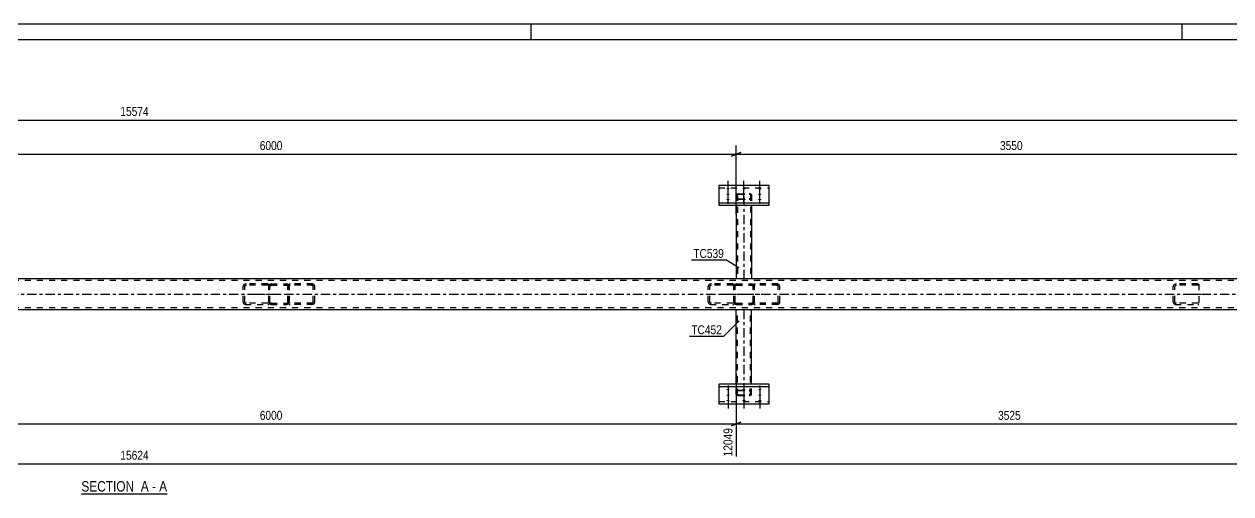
# Model space of a CAD drawing. Header units: millimetres. Extents: x 0 to 1189, y 0 to 841.
# Drawn here: x 395.5 to 784.7, y 689.7 to 841 of the extents above; entities that cross this region are included whole.
import ezdxf

# ---------------------------------------------------------------- set-up
doc = ezdxf.new("R2010")
doc.units = ezdxf.units.MM
doc.linetypes.add('DXK_LINE_DOT2', pattern=[3.9198, 1.9599, -1.9599])
doc.linetypes.add('DXK_LINE_DOT3', pattern=[5.9187, 2.979, -0.9799, 0.9799, -0.9799])
doc.styles.add('Arial Narrow', font='ARIALN.TTF', dxfattribs={"height": 0.2})

# ---------------------------------------------------------------- blocks, each defined once
blk = doc.blocks.new('Unknown-814738513-1135')
at = {"color": 5, "linetype": 'Continuous'}
for p, q in [((1189, 841), (0, 841)), ((559, 836), (559, 841)), ((769, 836), (769, 841)), ((1184, 836), (5, 836))]:
    blk.add_line(p, q, dxfattribs=at)
blk = doc.blocks.new('Unknown-814738513-12 - 5905')
at = {"color": 6, "linetype": 'Continuous'}
blk.add_line((413.92, 689.7), (441.57, 689.7), dxfattribs=at)
at = {"color": 0, "linetype": 'Continuous'}
blk.add_wipeout([(432.03, 690.45), (432.03, 693.95), (413.92, 693.95), (413.92, 690.45)], dxfattribs=at)
at = {"color": 7, "linetype": 'Continuous', "style": 'Arial Narrow'}
blk.add_text('SECTION ', height=3.34, dxfattribs=at).set_placement((413.92, 690.45))
at = {"color": 0, "linetype": 'Continuous'}
blk.add_wipeout([(435.64, 690.45), (435.64, 693.95), (433.08, 693.95), (433.08, 690.45)], dxfattribs=at)
blk.add_wipeout([(437.96, 690.45), (437.96, 693.95), (436.69, 693.95), (436.69, 690.45)], dxfattribs=at)
at = {"color": 7, "linetype": 'Continuous', "style": 'Arial Narrow'}
blk.add_text('A', height=3.34, dxfattribs=at).set_placement((433.08, 690.45))
at = {"color": 0, "linetype": 'Continuous'}
blk.add_wipeout([(441.57, 690.45), (441.57, 693.95), (439.01, 693.95), (439.01, 690.45)], dxfattribs=at)
at = {"color": 7, "linetype": 'Continuous', "style": 'Arial Narrow'}
for s, p in [('A', (439.01, 690.45)), ('-', (436.69, 690.45))]:
    blk.add_text(s, height=3.34, dxfattribs=at).set_placement(p)
blk = doc.blocks.new('Part-814738513-6065 - 5905')
at = {"color": 2, "linetype": 'Continuous'}
for p, q in [((635.73, 725.04), (619.48, 725.04)), ((619.48, 725.04), (619.48, 718.73)), ((619.48, 724.29), (635.73, 724.29)), ((635.73, 718.73), (635.73, 725.04)), ((619.48, 718.73), (635.73, 718.73))]:
    blk.add_line(p, q, dxfattribs=at)
at = {"color": 7, "linetype": 'DXK_LINE_DOT2'}
blk.add_line((619.48, 719.48), (635.73, 719.48), dxfattribs=at)
blk = doc.blocks.new('Part-814738513-5937 - 5905')
at = {"color": 7, "linetype": 'DXK_LINE_DOT2'}
for p, q in [((624.4, 756.8), (624.34, 756.5)), ((624.34, 751.5), (624.34, 756.5)), ((624.74, 756.5), (624.77, 756.65)), ((624.74, 751.5), (624.74, 756.5)), ((625.14, 757.3), (624.84, 757.24)), ((624.99, 756.87), (625.14, 756.9)), ((625.14, 757.3), (630.14, 757.3)), ((625.14, 756.9), (630.14, 756.9)), ((630.45, 757.24), (630.14, 757.3)), ((630.14, 756.9), (630.3, 756.87)), ((630.51, 756.65), (630.54, 756.5)), ((630.54, 751.5), (630.54, 756.5)), ((630.94, 756.5), (630.88, 756.8)), ((630.94, 751.5), (630.94, 756.5)), ((624.34, 751.5), (624.4, 751.19)), ((624.77, 751.34), (624.74, 751.5)), ((630.54, 751.5), (630.51, 751.34)), ((630.88, 751.19), (630.94, 751.5)), ((624.84, 750.76), (625.14, 750.7)), ((625.14, 751.1), (624.99, 751.13)), ((625.14, 751.1), (630.14, 751.1)), ((625.14, 750.7), (630.14, 750.7)), ((630.3, 751.13), (630.14, 751.1)), ((630.14, 750.7), (630.45, 750.76))]:
    blk.add_line(p, q, dxfattribs=at)
at = {"color": 7, "linetype": 'DXK_LINE_DOT3'}
blk.add_line((627.64, 754), (627.64, 754), dxfattribs=at)
at = {"color": 7, "linetype": 'DXK_LINE_DOT2'}
for centre, radius, start, end in [((625.14, 756.5), 0.8, 112.5, 157.5), ((625.14, 756.5), 0.4, 112.5, 157.5), ((630.14, 756.5), 0.4, 22.5, 67.5), ((630.14, 756.5), 0.8, 22.5, 67.5), ((625.14, 751.5), 0.8, 202.5, 247.5), ((625.14, 751.5), 0.4, 202.5, 247.5), ((630.14, 751.5), 0.4, 292.5, 337.5), ((630.14, 751.5), 0.8, 292.5, 337.5)]:
    blk.add_arc(centre, radius, start, end, dxfattribs=at)
blk = doc.blocks.new('Bolt-814738513-5995 - 5905')
at = {"linetype": 'Continuous'}
for points in [[(622.48, 723.45), (622.59, 723.45), (622.7, 723.44), (622.8, 723.42), (622.89, 723.39), (622.95, 723.36), (623, 723.32), (623.02, 723.28), (623.02, 723.24), (623, 723.21), (622.95, 723.17), (622.89, 723.14), (622.8, 723.11), (622.7, 723.09), (622.59, 723.08), (622.48, 723.08), (622.36, 723.08), (622.25, 723.09), (622.15, 723.11), (622.07, 723.14), (622, 723.17), (621.95, 723.21), (621.93, 723.24), (621.93, 723.28), (621.95, 723.32), (622, 723.36), (622.07, 723.39), (622.15, 723.42), (622.25, 723.44), (622.36, 723.45)], [(622.48, 721.69), (622.59, 721.69), (622.7, 721.67), (622.8, 721.66), (622.89, 721.63), (622.95, 721.6), (623, 721.56), (623.02, 721.52), (623.02, 721.48), (623, 721.44), (622.95, 721.41), (622.89, 721.38), (622.8, 721.35), (622.7, 721.33), (622.59, 721.32), (622.48, 721.31), (622.36, 721.32), (622.25, 721.33), (622.15, 721.35), (622.07, 721.38), (622, 721.41), (621.95, 721.44), (621.93, 721.48), (621.93, 721.52), (621.95, 721.56), (622, 721.6), (622.07, 721.63), (622.15, 721.66), (622.25, 721.67), (622.36, 721.69)], [(627.58, 723.45), (627.69, 723.45), (627.8, 723.44), (627.9, 723.42), (627.99, 723.39), (628.05, 723.36), (628.1, 723.32), (628.12, 723.28), (628.12, 723.24), (628.1, 723.21), (628.05, 723.17), (627.99, 723.14), (627.9, 723.11), (627.8, 723.09), (627.69, 723.08), (627.58, 723.08), (627.46, 723.08), (627.35, 723.09), (627.25, 723.11), (627.17, 723.14), (627.1, 723.17), (627.05, 723.21), (627.03, 723.24), (627.03, 723.28), (627.05, 723.32), (627.1, 723.36), (627.17, 723.39), (627.25, 723.42), (627.35, 723.44), (627.46, 723.45)], [(632.73, 723.45), (632.84, 723.45), (632.95, 723.44), (633.05, 723.42), (633.14, 723.39), (633.2, 723.36), (633.25, 723.32), (633.27, 723.28), (633.27, 723.24), (633.25, 723.21), (633.2, 723.17), (633.14, 723.14), (633.05, 723.11), (632.95, 723.09), (632.84, 723.08), (632.73, 723.08), (632.61, 723.08), (632.5, 723.09), (632.4, 723.11), (632.32, 723.14), (632.25, 723.17), (632.2, 723.21), (632.18, 723.24), (632.18, 723.28), (632.2, 723.32), (632.25, 723.36), (632.32, 723.39), (632.4, 723.42), (632.5, 723.44), (632.61, 723.45)], [(632.73, 721.69), (632.84, 721.69), (632.95, 721.67), (633.05, 721.66), (633.14, 721.63), (633.2, 721.6), (633.25, 721.56), (633.27, 721.52), (633.27, 721.48), (633.25, 721.44), (633.2, 721.41), (633.14, 721.38), (633.05, 721.35), (632.95, 721.33), (632.84, 721.32), (632.73, 721.31), (632.61, 721.32), (632.5, 721.33), (632.4, 721.35), (632.32, 721.38), (632.25, 721.41), (632.2, 721.44), (632.18, 721.48), (632.18, 721.52), (632.2, 721.56), (632.25, 721.6), (632.32, 721.63), (632.4, 721.66), (632.5, 721.67), (632.61, 721.69)], [(622.48, 719.95), (622.59, 719.94), (622.7, 719.93), (622.8, 719.91), (622.89, 719.88), (622.95, 719.85), (623, 719.82), (623.02, 719.78), (623.02, 719.74), (623, 719.7), (622.95, 719.66), (622.89, 719.63), (622.8, 719.61), (622.7, 719.59), (622.59, 719.57), (622.48, 719.57), (622.36, 719.57), (622.25, 719.59), (622.15, 719.61), (622.07, 719.63), (622, 719.66), (621.95, 719.7), (621.93, 719.74), (621.93, 719.78), (621.95, 719.82), (622, 719.85), (622.07, 719.88), (622.15, 719.91), (622.25, 719.93), (622.36, 719.94)], [(627.58, 719.95), (627.69, 719.94), (627.8, 719.93), (627.9, 719.91), (627.99, 719.88), (628.05, 719.85), (628.1, 719.82), (628.12, 719.78), (628.12, 719.74), (628.1, 719.7), (628.05, 719.66), (627.99, 719.63), (627.9, 719.61), (627.8, 719.59), (627.69, 719.57), (627.58, 719.57), (627.46, 719.57), (627.35, 719.59), (627.25, 719.61), (627.17, 719.63), (627.1, 719.66), (627.05, 719.7), (627.03, 719.74), (627.03, 719.78), (627.05, 719.82), (627.1, 719.85), (627.17, 719.88), (627.25, 719.91), (627.35, 719.93), (627.46, 719.94)], [(632.73, 719.95), (632.84, 719.94), (632.95, 719.93), (633.05, 719.91), (633.14, 719.88), (633.2, 719.85), (633.25, 719.82), (633.27, 719.78), (633.27, 719.74), (633.25, 719.7), (633.2, 719.66), (633.14, 719.63), (633.05, 719.61), (632.95, 719.59), (632.84, 719.57), (632.73, 719.57), (632.61, 719.57), (632.5, 719.59), (632.4, 719.61), (632.32, 719.63), (632.25, 719.66), (632.2, 719.7), (632.18, 719.74), (632.18, 719.78), (632.2, 719.82), (632.25, 719.85), (632.32, 719.88), (632.4, 719.91), (632.5, 719.93), (632.61, 719.94)]]:
    blk.add_hatch(color=1, dxfattribs=at).paths.add_polyline_path(points)
at = {"color": 1, "linetype": 'Continuous'}
for p, q in [((622.48, 724.63), (622.48, 720.73)), ((627.58, 724.63), (627.58, 720.73)), ((632.73, 724.63), (632.73, 720.73)), ((622.48, 722.87), (622.48, 718.97)), ((622.48, 721.12), (622.48, 717.22)), ((627.58, 721.12), (627.58, 717.22)), ((632.73, 722.87), (632.73, 718.97)), ((632.73, 721.12), (632.73, 717.22))]:
    blk.add_line(p, q, dxfattribs=at)
blk = doc.blocks.new('Part-814738513-6066 - 5905')
at = {"color": 2, "linetype": 'Continuous'}
for p, q in [((635.73, 789.02), (619.48, 789.02)), ((619.48, 789.02), (619.48, 782.71)), ((635.73, 782.71), (635.73, 789.02)), ((619.48, 783.46), (635.73, 783.46)), ((619.48, 782.71), (635.73, 782.71))]:
    blk.add_line(p, q, dxfattribs=at)
at = {"color": 7, "linetype": 'DXK_LINE_DOT2'}
blk.add_line((619.48, 788.27), (635.73, 788.27), dxfattribs=at)
blk = doc.blocks.new('Part-814738513-5939 - 5905')
at = {"color": 7, "linetype": 'DXK_LINE_DOT2'}
for p, q in [((474.4, 756.8), (474.34, 756.5)), ((474.34, 751.5), (474.34, 756.5)), ((474.74, 756.5), (474.77, 756.65)), ((474.74, 751.5), (474.74, 756.5)), ((475.14, 757.3), (474.84, 757.24)), ((474.99, 756.87), (475.14, 756.9)), ((475.14, 757.3), (480.14, 757.3)), ((475.14, 756.9), (480.14, 756.9)), ((480.45, 757.24), (480.14, 757.3)), ((480.14, 756.9), (480.3, 756.87)), ((480.51, 756.65), (480.54, 756.5)), ((480.54, 751.5), (480.54, 756.5)), ((480.94, 756.5), (480.88, 756.8)), ((480.94, 751.5), (480.94, 756.5)), ((474.34, 751.5), (474.4, 751.19)), ((474.77, 751.34), (474.74, 751.5)), ((480.54, 751.5), (480.51, 751.34)), ((480.88, 751.19), (480.94, 751.5)), ((474.84, 750.76), (475.14, 750.7)), ((475.14, 751.1), (474.99, 751.13)), ((475.14, 751.1), (480.14, 751.1)), ((475.14, 750.7), (480.14, 750.7)), ((480.3, 751.13), (480.14, 751.1)), ((480.14, 750.7), (480.45, 750.76))]:
    blk.add_line(p, q, dxfattribs=at)
at = {"color": 7, "linetype": 'DXK_LINE_DOT3'}
blk.add_line((477.64, 754), (477.64, 754), dxfattribs=at)
at = {"color": 7, "linetype": 'DXK_LINE_DOT2'}
for centre, radius, start, end in [((475.14, 756.5), 0.8, 112.5, 157.5), ((475.14, 756.5), 0.4, 112.5, 157.5), ((480.14, 756.5), 0.4, 22.5, 67.5), ((480.14, 756.5), 0.8, 22.5, 67.5), ((475.14, 751.5), 0.8, 202.5, 247.5), ((475.14, 751.5), 0.4, 202.5, 247.5), ((480.14, 751.5), 0.4, 292.5, 337.5), ((480.14, 751.5), 0.8, 292.5, 337.5)]:
    blk.add_arc(centre, radius, start, end, dxfattribs=at)
blk = doc.blocks.new('Part-814738513-5944 - 5905')
at = {"color": 2, "linetype": 'Continuous'}
for p, q in [((625.1, 725.04), (625.1, 749)), ((630.1, 749), (625.1, 749)), ((630.1, 725.04), (630.1, 749))]:
    blk.add_line(p, q, dxfattribs=at)
at = {"color": 7, "linetype": 'DXK_LINE_DOT2'}
for p, q in [((625.5, 721.68), (625.5, 749)), ((629.7, 721.68), (629.7, 749)), ((625.1, 721.68), (625.1, 725.04)), ((630.1, 721.68), (630.1, 725.04)), ((625.16, 722.95), (625.1, 722.84)), ((625.1, 721.68), (625.16, 721.58)), ((625.34, 723.04), (625.16, 722.95)), ((625.16, 721.58), (625.34, 721.49)), ((625.6, 723.1), (625.34, 723.04)), ((625.34, 721.49), (625.6, 721.43)), ((625.5, 722.84), (625.53, 722.9)), ((625.53, 721.63), (625.5, 721.68)), ((625.53, 722.9), (625.62, 722.94)), ((625.62, 721.59), (625.53, 721.63)), ((625.9, 723.12), (625.6, 723.1)), ((625.6, 721.43), (625.9, 721.41)), ((625.62, 722.94), (625.75, 722.97)), ((625.75, 721.56), (625.62, 721.59)), ((625.75, 722.97), (625.9, 722.98)), ((625.9, 721.55), (625.75, 721.56)), ((625.9, 723.12), (629.3, 723.12)), ((625.9, 722.98), (629.3, 722.98)), ((625.9, 721.55), (629.3, 721.55)), ((625.9, 721.41), (629.3, 721.41)), ((629.61, 723.1), (629.3, 723.12)), ((629.3, 722.98), (629.46, 722.97)), ((629.46, 721.56), (629.3, 721.55)), ((629.3, 721.41), (629.61, 721.43)), ((629.46, 722.97), (629.58, 722.94)), ((629.58, 721.59), (629.46, 721.56)), ((629.58, 722.94), (629.67, 722.9)), ((629.67, 721.63), (629.58, 721.59)), ((629.87, 723.04), (629.61, 723.1)), ((629.61, 721.43), (629.87, 721.49)), ((629.67, 722.9), (629.7, 722.84)), ((629.7, 721.68), (629.67, 721.63)), ((630.04, 722.95), (629.87, 723.04)), ((629.87, 721.49), (630.04, 721.58)), ((630.1, 722.84), (630.04, 722.95)), ((630.04, 721.58), (630.1, 721.68))]:
    blk.add_line(p, q, dxfattribs=at)
at = {"color": 7, "linetype": 'DXK_LINE_DOT3'}
blk.add_line((627.6, 749), (627.6, 722.26), dxfattribs=at)
blk = doc.blocks.new('Part-814738513-6075 - 5905')
at = {"color": 7, "linetype": 'DXK_LINE_DOT2'}
for p, q in [((631.27, 757.3), (630.94, 757.25)), ((630.94, 757.25), (630.94, 750.74)), ((630.94, 756.81), (631.06, 756.87)), ((631.06, 756.87), (631.27, 756.9)), ((638.57, 757.3), (631.27, 757.3)), ((638.57, 756.9), (631.27, 756.9)), ((638.55, 757.24), (638.13, 757.3)), ((638.13, 756.9), (638.34, 756.87)), ((638.64, 756.65), (638.68, 756.5)), ((638.68, 751.5), (638.68, 756.5)), ((639.23, 756.5), (639.15, 756.8)), ((639.23, 751.5), (639.23, 756.5)), ((631.06, 751.13), (630.94, 751.18)), ((638.68, 751.5), (638.64, 751.34)), ((639.15, 751.19), (639.23, 751.5)), ((630.94, 750.74), (631.27, 750.7)), ((631.27, 751.1), (631.06, 751.13)), ((638.57, 751.1), (631.27, 751.1)), ((638.57, 750.7), (631.27, 750.7)), ((638.34, 751.13), (638.13, 751.1)), ((638.13, 750.7), (638.55, 750.76))]:
    blk.add_line(p, q, dxfattribs=at)
at = {"color": 7, "linetype": 'DXK_LINE_DOT3'}
blk.add_line((627.85, 754), (635.14, 754), dxfattribs=at)
at = {"color": 7, "linetype": 'DXK_LINE_DOT2'}
for centre, radius, start, end in [((638.21, 756.38), 0.501, 32.4103, 75.4452), ((638.3, 756.26), 1, 32.4103, 75.4452), ((638.21, 751.61), 0.501, 284.5548, 327.5897), ((638.3, 751.73), 1, 284.5548, 327.5897)]:
    blk.add_arc(centre, radius, start, end, dxfattribs=at)
blk = doc.blocks.new('Part-814738513-6076 - 5905')
at = {"color": 7, "linetype": 'DXK_LINE_DOT2'}
for p, q in [((766.14, 756.8), (766.06, 756.5)), ((766.06, 751.5), (766.06, 756.5)), ((766.61, 756.5), (766.65, 756.65)), ((766.61, 751.5), (766.61, 756.5)), ((774.02, 757.3), (766.72, 757.3)), ((774.02, 756.9), (766.72, 756.9)), ((767.16, 757.3), (766.74, 757.24)), ((766.95, 756.87), (767.16, 756.9)), ((774.02, 757.3), (774.34, 757.25)), ((774.02, 756.9), (774.23, 756.87)), ((774.23, 756.87), (774.34, 756.81)), ((774.34, 757.25), (774.34, 750.74)), ((766.06, 751.5), (766.14, 751.19)), ((766.65, 751.34), (766.61, 751.5)), ((774.34, 751.18), (774.23, 751.13)), ((774.02, 751.1), (766.72, 751.1)), ((766.72, 750.7), (774.02, 750.7)), ((766.74, 750.76), (767.16, 750.7)), ((767.16, 751.1), (766.95, 751.13)), ((774.23, 751.13), (774.02, 751.1)), ((774.02, 750.7), (774.34, 750.74))]:
    blk.add_line(p, q, dxfattribs=at)
at = {"color": 7, "linetype": 'DXK_LINE_DOT3'}
blk.add_line((770.15, 754), (777.44, 754), dxfattribs=at)
at = {"color": 7, "linetype": 'DXK_LINE_DOT2'}
for centre, radius, start, end in [((766.99, 756.26), 1, 104.5547, 147.5895), ((767.07, 756.38), 0.501, 104.5547, 147.5895), ((766.99, 751.73), 1, 212.4105, 255.4453), ((767.07, 751.61), 0.501, 212.4105, 255.4453)]:
    blk.add_arc(centre, radius, start, end, dxfattribs=at)
blk = doc.blocks.new('Bolt-814738513-5948 - 5905')
at = {"linetype": 'Continuous'}
for points in [[(622.48, 787.81), (622.36, 787.81), (622.25, 787.82), (622.15, 787.84), (622.07, 787.87), (622, 787.9), (621.95, 787.94), (621.93, 787.98), (621.93, 788.01), (621.95, 788.05), (622, 788.09), (622.07, 788.12), (622.15, 788.15), (622.25, 788.17), (622.36, 788.18), (622.48, 788.18), (622.59, 788.18), (622.7, 788.17), (622.8, 788.15), (622.89, 788.12), (622.95, 788.09), (623, 788.05), (623.02, 788.01), (623.02, 787.98), (623, 787.94), (622.95, 787.9), (622.89, 787.87), (622.8, 787.84), (622.7, 787.82), (622.59, 787.81)], [(622.48, 786.06), (622.36, 786.07), (622.25, 786.08), (622.15, 786.1), (622.07, 786.12), (622, 786.16), (621.95, 786.19), (621.93, 786.23), (621.93, 786.27), (621.95, 786.31), (622, 786.34), (622.07, 786.38), (622.15, 786.4), (622.25, 786.42), (622.36, 786.43), (622.48, 786.44), (622.59, 786.43), (622.7, 786.42), (622.8, 786.4), (622.89, 786.38), (622.95, 786.34), (623, 786.31), (623.02, 786.27), (623.02, 786.23), (623, 786.19), (622.95, 786.16), (622.89, 786.12), (622.8, 786.1), (622.7, 786.08), (622.59, 786.07)], [(627.63, 787.81), (627.51, 787.81), (627.4, 787.82), (627.3, 787.84), (627.22, 787.87), (627.15, 787.9), (627.1, 787.94), (627.08, 787.98), (627.08, 788.01), (627.1, 788.05), (627.15, 788.09), (627.22, 788.12), (627.3, 788.15), (627.4, 788.17), (627.51, 788.18), (627.63, 788.18), (627.74, 788.18), (627.85, 788.17), (627.95, 788.15), (628.04, 788.12), (628.1, 788.09), (628.15, 788.05), (628.17, 788.01), (628.17, 787.98), (628.15, 787.94), (628.1, 787.9), (628.04, 787.87), (627.95, 787.84), (627.85, 787.82), (627.74, 787.81)], [(632.73, 787.81), (632.61, 787.81), (632.5, 787.82), (632.4, 787.84), (632.32, 787.87), (632.25, 787.9), (632.2, 787.94), (632.18, 787.98), (632.18, 788.01), (632.2, 788.05), (632.25, 788.09), (632.32, 788.12), (632.4, 788.15), (632.5, 788.17), (632.61, 788.18), (632.73, 788.18), (632.84, 788.18), (632.95, 788.17), (633.05, 788.15), (633.14, 788.12), (633.2, 788.09), (633.25, 788.05), (633.27, 788.01), (633.27, 787.98), (633.25, 787.94), (633.2, 787.9), (633.14, 787.87), (633.05, 787.84), (632.95, 787.82), (632.84, 787.81)], [(632.73, 786.06), (632.61, 786.07), (632.5, 786.08), (632.4, 786.1), (632.32, 786.12), (632.25, 786.16), (632.2, 786.19), (632.18, 786.23), (632.18, 786.27), (632.2, 786.31), (632.25, 786.34), (632.32, 786.38), (632.4, 786.4), (632.5, 786.42), (632.61, 786.43), (632.73, 786.44), (632.84, 786.43), (632.95, 786.42), (633.05, 786.4), (633.14, 786.38), (633.2, 786.34), (633.25, 786.31), (633.27, 786.27), (633.27, 786.23), (633.25, 786.19), (633.2, 786.16), (633.14, 786.12), (633.05, 786.1), (632.95, 786.08), (632.84, 786.07)], [(622.48, 784.3), (622.36, 784.31), (622.25, 784.32), (622.15, 784.34), (622.07, 784.36), (622, 784.4), (621.95, 784.43), (621.93, 784.47), (621.93, 784.51), (621.95, 784.55), (622, 784.58), (622.07, 784.62), (622.15, 784.64), (622.25, 784.66), (622.36, 784.67), (622.48, 784.68), (622.59, 784.67), (622.7, 784.66), (622.8, 784.64), (622.89, 784.62), (622.95, 784.58), (623, 784.55), (623.02, 784.51), (623.02, 784.47), (623, 784.43), (622.95, 784.4), (622.89, 784.36), (622.8, 784.34), (622.7, 784.32), (622.59, 784.31)], [(627.63, 784.3), (627.51, 784.31), (627.4, 784.32), (627.3, 784.34), (627.22, 784.36), (627.15, 784.4), (627.1, 784.43), (627.08, 784.47), (627.08, 784.51), (627.1, 784.55), (627.15, 784.58), (627.22, 784.62), (627.3, 784.64), (627.4, 784.66), (627.51, 784.67), (627.63, 784.68), (627.74, 784.67), (627.85, 784.66), (627.95, 784.64), (628.04, 784.62), (628.1, 784.58), (628.15, 784.55), (628.17, 784.51), (628.17, 784.47), (628.15, 784.43), (628.1, 784.4), (628.04, 784.36), (627.95, 784.34), (627.85, 784.32), (627.74, 784.31)], [(632.73, 784.3), (632.61, 784.31), (632.5, 784.32), (632.4, 784.34), (632.32, 784.36), (632.25, 784.4), (632.2, 784.43), (632.18, 784.47), (632.18, 784.51), (632.2, 784.55), (632.25, 784.58), (632.32, 784.62), (632.4, 784.64), (632.5, 784.66), (632.61, 784.67), (632.73, 784.68), (632.84, 784.67), (632.95, 784.66), (633.05, 784.64), (633.14, 784.62), (633.2, 784.58), (633.25, 784.55), (633.27, 784.51), (633.27, 784.47), (633.25, 784.43), (633.2, 784.4), (633.14, 784.36), (633.05, 784.34), (632.95, 784.32), (632.84, 784.31)]]:
    blk.add_hatch(color=1, dxfattribs=at).paths.add_polyline_path(points)
at = {"color": 1, "linetype": 'Continuous'}
for p, q in [((622.48, 786.63), (622.48, 790.53)), ((627.63, 786.63), (627.63, 790.53)), ((632.73, 786.63), (632.73, 790.53)), ((622.48, 784.89), (622.48, 788.79)), ((622.48, 783.13), (622.48, 787.03)), ((627.63, 783.13), (627.63, 787.03)), ((632.73, 784.89), (632.73, 788.79)), ((632.73, 783.13), (632.73, 787.03))]:
    blk.add_line(p, q, dxfattribs=at)
blk = doc.blocks.new('Part-814738513-5964 - 5905')
at = {"color": 7, "linetype": 'DXK_LINE_DOT2'}
for p, q in [((466.14, 756.8), (466.06, 756.5)), ((466.06, 751.5), (466.06, 756.5)), ((466.61, 756.5), (466.65, 756.65)), ((466.61, 751.5), (466.61, 756.5)), ((474.02, 757.3), (466.72, 757.3)), ((474.02, 756.9), (466.72, 756.9)), ((467.16, 757.3), (466.74, 757.24)), ((466.95, 756.87), (467.16, 756.9)), ((474.02, 757.3), (474.34, 757.25)), ((474.02, 756.9), (474.23, 756.87)), ((474.23, 756.87), (474.34, 756.81)), ((474.34, 757.25), (474.34, 750.74)), ((466.06, 751.5), (466.14, 751.19)), ((466.65, 751.34), (466.61, 751.5)), ((474.34, 751.18), (474.23, 751.13)), ((474.02, 751.1), (466.72, 751.1)), ((466.72, 750.7), (474.02, 750.7)), ((466.74, 750.76), (467.16, 750.7)), ((467.16, 751.1), (466.95, 751.13)), ((474.23, 751.13), (474.02, 751.1)), ((474.02, 750.7), (474.34, 750.74))]:
    blk.add_line(p, q, dxfattribs=at)
at = {"color": 7, "linetype": 'DXK_LINE_DOT3'}
blk.add_line((470.15, 754), (477.44, 754), dxfattribs=at)
at = {"color": 7, "linetype": 'DXK_LINE_DOT2'}
for centre, radius, start, end in [((466.99, 756.26), 1, 104.5547, 147.5896), ((467.07, 756.38), 0.501, 104.5547, 147.5896), ((466.99, 751.73), 1, 212.4104, 255.4453), ((467.07, 751.61), 0.501, 212.4104, 255.4453)]:
    blk.add_arc(centre, radius, start, end, dxfattribs=at)
blk = doc.blocks.new('Part-814738513-6030 - 5905')
at = {"color": 2, "linetype": 'Continuous'}
for p, q in [((625.1, 759), (330.1, 759)), ((795.35, 759), (630.1, 759)), ((625.1, 749), (330.1, 749)), ((795.35, 749), (630.1, 749))]:
    blk.add_line(p, q, dxfattribs=at)
at = {"color": 7, "linetype": 'DXK_LINE_DOT2'}
for p, q in [((630.1, 759), (625.1, 759)), ((801.35, 758.4), (76.84, 758.4)), ((801.35, 749.6), (76.84, 749.6)), ((630.1, 749), (625.1, 749))]:
    blk.add_line(p, q, dxfattribs=at)
at = {"color": 7, "linetype": 'DXK_LINE_DOT3'}
blk.add_line((76.84, 754), (801.35, 754), dxfattribs=at)
blk = doc.blocks.new('Part-814738513-6063 - 5905')
at = {"color": 7, "linetype": 'DXK_LINE_DOT2'}
for p, q in [((625.34, 786.27), (625.16, 786.18)), ((625.6, 786.32), (625.34, 786.27)), ((625.9, 786.35), (625.6, 786.32)), ((625.75, 786.2), (625.9, 786.21)), ((625.9, 786.35), (629.3, 786.35)), ((625.9, 786.21), (629.3, 786.21)), ((629.61, 786.32), (629.3, 786.35)), ((629.3, 786.21), (629.46, 786.2)), ((629.87, 786.27), (629.61, 786.32)), ((630.04, 786.18), (629.87, 786.27)), ((625.16, 786.18), (625.1, 786.07)), ((625.1, 786.07), (625.1, 782.71)), ((625.1, 784.91), (625.16, 784.8)), ((625.16, 784.8), (625.34, 784.72)), ((625.34, 784.72), (625.6, 784.66)), ((625.5, 786.07), (625.53, 786.12)), ((625.5, 786.07), (625.5, 759)), ((625.53, 784.86), (625.5, 784.91)), ((625.53, 786.12), (625.62, 786.17)), ((625.62, 784.81), (625.53, 784.86)), ((625.6, 784.66), (625.9, 784.64)), ((625.62, 786.17), (625.75, 786.2)), ((625.75, 784.78), (625.62, 784.81)), ((625.9, 784.77), (625.75, 784.78)), ((625.9, 784.77), (629.3, 784.77)), ((625.9, 784.64), (629.3, 784.64)), ((629.46, 784.78), (629.3, 784.77)), ((629.3, 784.64), (629.61, 784.66)), ((629.46, 786.2), (629.58, 786.17)), ((629.58, 784.81), (629.46, 784.78)), ((629.58, 786.17), (629.67, 786.12)), ((629.67, 784.86), (629.58, 784.81)), ((629.61, 784.66), (629.87, 784.72)), ((629.67, 786.12), (629.7, 786.07)), ((629.7, 784.91), (629.67, 784.86)), ((629.7, 786.07), (629.7, 759)), ((629.87, 784.72), (630.04, 784.8)), ((630.1, 786.07), (630.04, 786.18)), ((630.04, 784.8), (630.1, 784.91)), ((630.1, 786.07), (630.1, 782.71))]:
    blk.add_line(p, q, dxfattribs=at)
at = {"color": 2, "linetype": 'Continuous'}
for p, q in [((625.1, 782.71), (625.1, 759)), ((630.1, 782.71), (630.1, 759)), ((629.3, 759), (625.1, 759)), ((630.1, 759), (629.3, 759))]:
    blk.add_line(p, q, dxfattribs=at)
at = {"color": 7, "linetype": 'DXK_LINE_DOT3'}
blk.add_line((627.6, 785.49), (627.6, 759), dxfattribs=at)
blk = doc.blocks.new('Part-814738513-6077 - 5905')
at = {"color": 7, "linetype": 'DXK_LINE_DOT2'}
for p, q in [((481.27, 757.3), (480.94, 757.25)), ((480.94, 757.25), (480.94, 750.74)), ((480.94, 756.81), (481.06, 756.87)), ((481.06, 756.87), (481.27, 756.9)), ((488.57, 757.3), (481.27, 757.3)), ((488.57, 756.9), (481.27, 756.9)), ((488.55, 757.24), (488.13, 757.3)), ((488.13, 756.9), (488.34, 756.87)), ((488.64, 756.65), (488.68, 756.5)), ((488.68, 751.5), (488.68, 756.5)), ((489.23, 756.5), (489.14, 756.8)), ((489.23, 751.5), (489.23, 756.5)), ((481.06, 751.13), (480.94, 751.18)), ((488.68, 751.5), (488.64, 751.34)), ((489.14, 751.19), (489.23, 751.5)), ((480.94, 750.74), (481.27, 750.7)), ((481.27, 751.1), (481.06, 751.13)), ((488.57, 751.1), (481.27, 751.1)), ((488.57, 750.7), (481.27, 750.7)), ((488.34, 751.13), (488.13, 751.1)), ((488.13, 750.7), (488.55, 750.76))]:
    blk.add_line(p, q, dxfattribs=at)
for centre, radius, start, end in [((488.21, 756.38), 0.501, 32.4104, 75.4453), ((488.3, 756.26), 1, 32.4104, 75.4453), ((488.21, 751.61), 0.501, 284.5547, 327.5896), ((488.3, 751.73), 1, 284.5547, 327.5896)]:
    blk.add_arc(centre, radius, start, end, dxfattribs=at)
blk = doc.blocks.new('Part-814738513-6078 - 5905')
at = {"color": 7, "linetype": 'DXK_LINE_DOT2'}
for p, q in [((616.15, 756.8), (616.06, 756.5)), ((616.06, 751.5), (616.06, 756.5)), ((616.61, 756.5), (616.65, 756.65)), ((616.61, 751.5), (616.61, 756.5)), ((624.02, 757.3), (616.72, 757.3)), ((624.02, 756.9), (616.72, 756.9)), ((617.16, 757.3), (616.74, 757.24)), ((616.95, 756.87), (617.16, 756.9)), ((624.02, 757.3), (624.34, 757.25)), ((624.02, 756.9), (624.23, 756.87)), ((624.23, 756.87), (624.34, 756.81)), ((624.34, 757.25), (624.34, 750.74)), ((616.06, 751.5), (616.15, 751.19)), ((616.65, 751.34), (616.61, 751.5)), ((624.34, 751.18), (624.23, 751.13)), ((624.02, 751.1), (616.72, 751.1)), ((616.72, 750.7), (624.02, 750.7)), ((616.74, 750.76), (617.16, 750.7)), ((617.16, 751.1), (616.95, 751.13)), ((624.23, 751.13), (624.02, 751.1)), ((624.02, 750.7), (624.34, 750.74))]:
    blk.add_line(p, q, dxfattribs=at)
at = {"color": 7, "linetype": 'DXK_LINE_DOT3'}
blk.add_line((620.15, 754), (627.44, 754), dxfattribs=at)
at = {"color": 7, "linetype": 'DXK_LINE_DOT2'}
for centre, radius, start, end in [((616.99, 756.26), 1, 104.5546, 147.5894), ((617.08, 756.38), 0.501, 104.5546, 147.5894), ((616.99, 751.73), 1, 212.4106, 255.4454), ((617.08, 751.61), 0.501, 212.4106, 255.4454)]:
    blk.add_arc(centre, radius, start, end, dxfattribs=at)
blk = doc.blocks.new('StraightDimension-814738513-6193 - 5905')
at = {"color": 7, "linetype": 'Continuous'}
for p, q in [((625.1, 779.81), (625.1, 801.95)), ((802.6, 766), (802.6, 801.95)), ((626.6, 799.7), (623.6, 798.5)), ((625.1, 799.1), (802.6, 799.1)), ((801.1, 798.5), (804.1, 799.7))]:
    blk.add_line(p, q, dxfattribs=at)
at = {"color": 0}
blk.add_wipeout([(718.11, 799.85), (718.11, 804.05), (709.6, 804.05), (709.6, 799.85)], dxfattribs=at)
at = {"color": 3, "style": 'Arial Narrow'}
blk.add_text('3550', height=2.863, dxfattribs=at).set_placement((710.2, 800.45))
blk = doc.blocks.new('StraightDimension-814738513-6122 - 5905')
at = {"color": 7, "linetype": 'Continuous'}
for p, q in [((801.35, 748), (801.35, 701.75)), ((625.1, 728.33), (625.1, 701.75)), ((626.6, 712.8), (623.6, 711.6)), ((799.85, 711.6), (802.85, 712.8)), ((625.1, 712.2), (801.35, 712.2))]:
    blk.add_line(p, q, dxfattribs=at)
at = {"color": 0}
blk.add_wipeout([(717.48, 712.95), (717.48, 717.15), (708.97, 717.15), (708.97, 712.95)], dxfattribs=at)
at = {"color": 0, "linetype": 'Continuous'}
blk.add_wipeout([(800.75, 711.5), (796.55, 711.5), (796.55, 701.15), (800.75, 701.15)], dxfattribs=at)
at = {"color": 3, "style": 'Arial Narrow'}
blk.add_text('3525', height=2.863, dxfattribs=at).set_placement((709.57, 713.55))
at = {"color": 3, "linetype": 'Continuous', "style": 'Arial Narrow'}
blk.add_text('15574', height=2.863, rotation=90.0002, dxfattribs=at).set_placement((800.15, 701.75))
blk = doc.blocks.new('StraightDimension-814738513-6132 - 5905')
at = {"color": 7, "linetype": 'Continuous'}
for p, q in [((625.1, 728.33), (625.1, 701.75)), ((325.1, 726.09), (325.1, 703.58)), ((326.6, 712.8), (323.6, 711.6)), ((623.6, 711.6), (626.6, 712.8)), ((325.1, 712.2), (625.1, 712.2))]:
    blk.add_line(p, q, dxfattribs=at)
at = {"color": 0}
blk.add_wipeout([(479.36, 712.95), (479.36, 717.15), (470.85, 717.15), (470.85, 712.95)], dxfattribs=at)
at = {"color": 0, "linetype": 'Continuous'}
blk.add_wipeout([(624.5, 711.5), (620.3, 711.5), (620.3, 701.15), (624.5, 701.15)], dxfattribs=at)
at = {"color": 3, "style": 'Arial Narrow'}
blk.add_text('6000', height=2.863, dxfattribs=at).set_placement((471.45, 713.55))
at = {"color": 3, "linetype": 'Continuous', "style": 'Arial Narrow'}
blk.add_text('12049', height=2.863, rotation=90.0002, dxfattribs=at).set_placement((623.9, 701.75))
blk = doc.blocks.new('StraightDimension-814738513-6183 - 5905')
at = {"color": 7, "linetype": 'Continuous'}
for p, q in [((325.1, 782.76), (325.1, 801.95)), ((625.1, 779.81), (625.1, 801.95)), ((326.6, 799.7), (323.6, 798.5)), ((325.1, 799.1), (625.1, 799.1)), ((623.6, 798.5), (626.6, 799.7))]:
    blk.add_line(p, q, dxfattribs=at)
at = {"color": 0}
blk.add_wipeout([(479.36, 799.85), (479.36, 804.05), (470.85, 804.05), (470.85, 799.85)], dxfattribs=at)
at = {"color": 3, "style": 'Arial Narrow'}
blk.add_text('6000', height=2.863, dxfattribs=at).set_placement((471.45, 800.45))
blk = doc.blocks.new('StraightDimension-814738513-15399 - 5905')
at = {"color": 7, "linetype": 'Continuous'}
blk.add_line((60.74, 810.1), (801.35, 810.1), dxfattribs=at)
at = {"color": 0}
blk.add_wipeout([(436.22, 810.85), (436.22, 815.05), (425.88, 815.05), (425.88, 810.85)], dxfattribs=at)
at = {"color": 3, "style": 'Arial Narrow'}
blk.add_text('15574', height=2.863, dxfattribs=at).set_placement((426.48, 811.45))
blk = doc.blocks.new('StraightDimension-814738513-6301 - 5905')
at = {"color": 7, "linetype": 'Continuous'}
blk.add_line((59.49, 699.35), (802.6, 699.35), dxfattribs=at)
at = {"color": 0}
blk.add_wipeout([(436.22, 700.1), (436.22, 704.3), (425.88, 704.3), (425.88, 700.1)], dxfattribs=at)
at = {"color": 3, "style": 'Arial Narrow'}
blk.add_text('15624', height=2.863, dxfattribs=at).set_placement((426.48, 700.7))
blk = doc.blocks.new('Mark-814738513-6059 - 5905')
at = {"color": 0}
blk.add_wipeout([(621.14, 765.71), (621.14, 768.71), (611.28, 768.71), (611.28, 765.71)], dxfattribs=at)
blk.add_wipeout([(621.14, 765.71), (621.14, 768.71), (611.28, 768.71), (611.28, 765.71)], dxfattribs=at)
at = {"color": 30, "linetype": 'Continuous'}
for p in [(610.68, 765.11), (625.98, 762.51)]:
    blk.add_line(p, (621.74, 765.11), dxfattribs=at)
at = {"color": 3, "style": 'Arial Narrow'}
blk.add_text('TC539', height=2.863, dxfattribs=at).set_placement((611.28, 765.71))
blk = doc.blocks.new('Mark-814738513-5940 - 5905')
at = {"color": 0}
blk.add_wipeout([(620.5, 741.12), (620.5, 744.12), (610.64, 744.12), (610.64, 741.12)], dxfattribs=at)
blk.add_wipeout([(620.5, 741.12), (620.5, 744.12), (610.64, 744.12), (610.64, 741.12)], dxfattribs=at)
at = {"color": 30, "linetype": 'Continuous'}
for p in [(626.12, 745.46), (610.04, 740.52)]:
    blk.add_line(p, (621.1, 740.52), dxfattribs=at)
at = {"color": 3, "style": 'Arial Narrow'}
blk.add_text('TC452', height=2.863, dxfattribs=at).set_placement((610.64, 741.12))

msp = doc.modelspace()

# ---------------------------------------------------------------- block references
for name in ['Unknown-814738513-1135', 'Bolt-814738513-5948 - 5905', 'Part-814738513-6066 - 5905', 'Part-814738513-6063 - 5905', 'Part-814738513-6030 - 5905', 'Part-814738513-5964 - 5905', 'Part-814738513-5939 - 5905', 'Part-814738513-6077 - 5905', 'Part-814738513-6078 - 5905', 'Part-814738513-5937 - 5905', 'Part-814738513-6075 - 5905', 'Part-814738513-6076 - 5905', 'Part-814738513-5944 - 5905', 'Part-814738513-6065 - 5905', 'Bolt-814738513-5995 - 5905']:
    msp.add_blockref(name, (0, 0))

# ---------------------------------------------------------------- next in the draw order: block references
for name in ['StraightDimension-814738513-6193 - 5905', 'StraightDimension-814738513-6122 - 5905', 'Unknown-814738513-12 - 5905']:
    msp.add_blockref(name, (0, 0))

# ---------------------------------------------------------------- next in the draw order: block references
for name in ['StraightDimension-814738513-6183 - 5905', 'StraightDimension-814738513-6132 - 5905']:
    msp.add_blockref(name, (0, 0))

# ---------------------------------------------------------------- next in the draw order: block references
for name in ['StraightDimension-814738513-15399 - 5905', 'StraightDimension-814738513-6301 - 5905']:
    msp.add_blockref(name, (0, 0))

# ---------------------------------------------------------------- next in the draw order: block references
for name in ['Mark-814738513-6059 - 5905', 'Mark-814738513-5940 - 5905']:
    msp.add_blockref(name, (0, 0))

doc.saveas('drawing.dxf')
